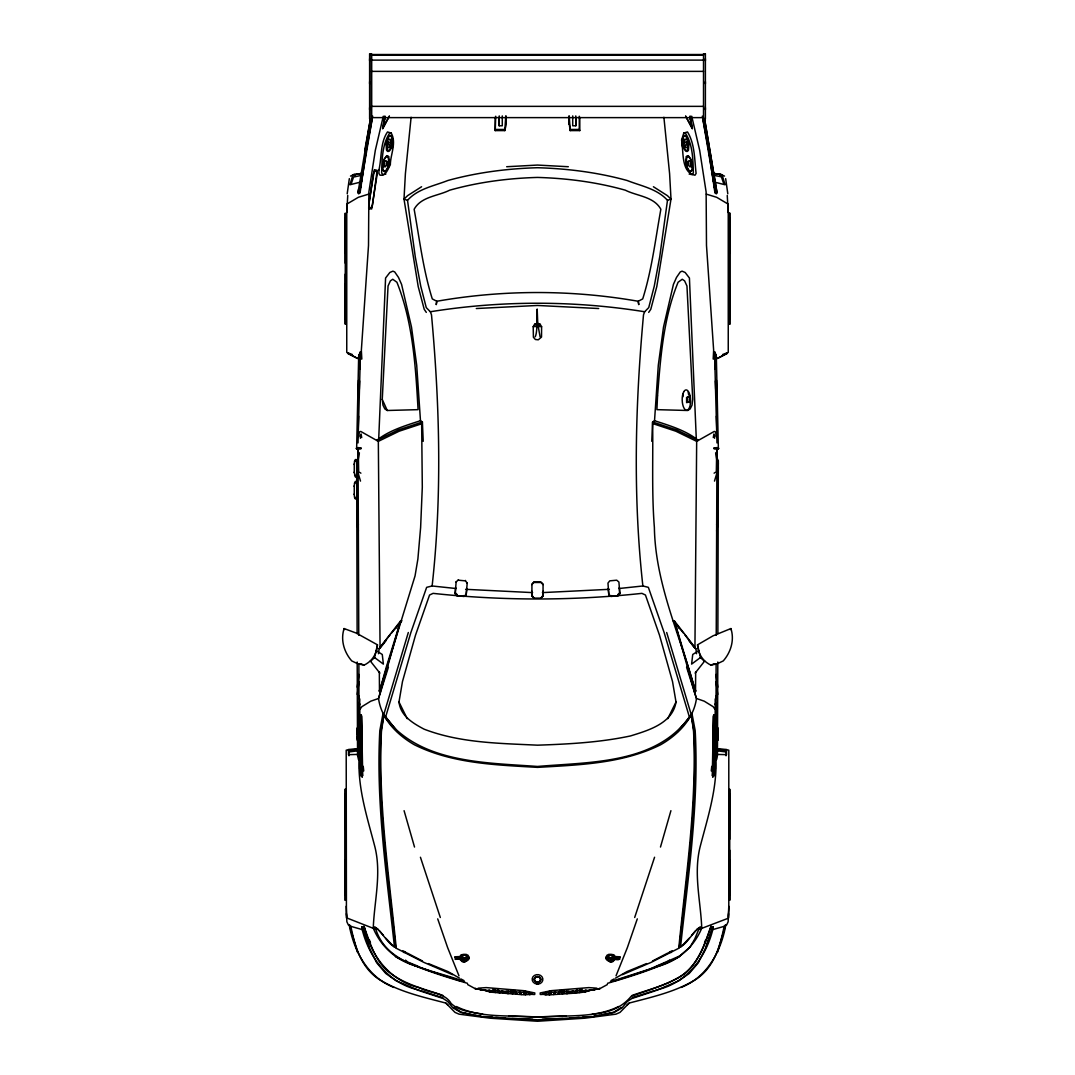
<?xml version="1.0" encoding="UTF-8"?>
<svg xmlns="http://www.w3.org/2000/svg" width="1075" height="1075" viewBox="0 0 1075 1075"><rect width="100%" height="100%" fill="white"/><g stroke="black" fill="none" stroke-linecap="round" stroke-linejoin="round"><path stroke-width="1.5" d="M345.29 274.098L345.277 324.26L345.277 213.078L345.29 263.241M346.204 906.292L346.862 921.759L348.381 924.997M358.015 442.913L360.474 351.713L358.674 355.879L356.631 449.175M360.998 748.093L360.972 774.242L360.662 761.772M360.998 741.548L360.945 715.265L360.783 741.844M524.6 991.204L525.554 994.805L525.648 991.096M540.093 336.811L537.796 324.139C536.116 286.044 538.857 331.355 535.135 336.811M563.555 990.102L562.386 993.932L562.279 990.209M567.936 991.244L566.659 993.609L566.525 989.9M606.569 958.336L606.569 957.489L606.569 958.336L619.415 958.927C617.749 961.587 612.199 956.777 610.681 960.177L608.41 960.445L606.569 959.29L605.897 957.408L606.488 959.558L608.41 960.781L610.788 960.499L612.562 958.927L619.523 959.303L619.63 956.777L612.522 956.454L611.232 954.748L608.88 955.93L607.778 958.242L608.41 960.566L610.466 961.789L612.992 961.359M714.808 772.401L714.848 716.272M715.157 723.851L715.211 698.925M716.192 362.141L716.205 358.983L727.426 353.258L717.791 358.311M729.71 850.164L729.723 900.339L729.723 789.144L729.71 839.32M345.277 319.114L345.317 297.735M345.277 895.179L345.317 873.814M716.985 442.913L714.526 351.713L716.326 355.879L718.369 449.175M717.804 662.025L717.442 755.308L716.367 759.904L716.299 758.923M717.872 633.524L718.342 460.584M729.683 239.604L729.723 218.225M729.683 815.67L729.723 794.304M345.277 318.509L345.357 298.339M345.277 302.505L345.317 283.934M345.277 878.584L345.317 860M345.277 894.588L345.357 874.418M359.668 769.001L359.843 716.555L360.703 715.56L360.367 770.977L360.73 717.374M502.28 115.912L502.28 125.775L499.203 125.775L499.243 115.925M531.923 596.262L531.923 584.074L534.033 582.032L540.967 582.032L543.077 584.074L543.009 596.262L540.967 598.117L534.033 598.143L531.923 596.262L531.923 591.29M713.921 747.931L713.585 776.432L714.055 715.023L713.948 741.347M716.031 724.12L716.111 663.745M716.232 635.231L716.877 472.086M716.931 447.455L716.85 469.869L718.328 463.836L716.931 456.297M729.643 238.999L729.723 218.83M729.683 253.404L729.723 234.834M729.683 829.483L729.723 810.899M729.643 815.065L729.723 794.895M358.969 724.12L358.889 663.745M345.277 300.946L345.357 285.52M345.277 877.025L345.357 861.586M378.454 653.721L379.139 648.588L400.599 620.933L378.534 698.481C381.343 719.054 397.078 734.843 414.426 744.787C452.575 763.707 495.83 764.903 537.5 767.375C579.17 764.903 622.425 763.707 660.574 744.787C677.922 734.843 693.657 719.054 696.466 698.481L694.571 692.367L695.525 691.346L695.673 671.62M729.643 251.819L729.723 236.392M729.643 827.898L729.723 812.458M358.701 758.923L358.633 759.904L359.05 706.275M541.598 326.666L541.518 337.08L538.266 339.808L535.363 339.485L533.402 337.241L533.2 326.666L534.638 324.22L537.339 323.279L540.093 324.22L541.598 326.666L538.79 326.357L538.064 323.615L537.03 324.059L536.747 326.464L533.2 326.666M716.138 436.504L715.735 432.123L714.297 431.411L696.667 441.341L694.934 648.212L695.955 648.897L696.546 653.721M713.168 765.185L712.779 777.212L713.625 715.13L713.262 755.174M714.096 774.712L714.647 716.017M360.313 738.686L360.3 768.638M382.875 164.166L382.996 162.621L384.407 162.997L384.286 164.542L382.875 163.373M354.266 463.916L354.266 472.772M354.266 485.792L354.266 494.648M728.796 906.292L728.286 916.545M385.992 142.975L386.583 144.453L386.207 141.698L388.962 142.33M714.593 438.264L714.445 435.254M713.558 775.68L714.378 716.205M358.177 403.3L358.526 380.254M358.862 436.504L359.265 432.123L360.703 431.411L378.333 441.341L399.161 431.209L421.655 423.778L422.394 421.978L420.473 420.701C405.382 425.646 389.069 430.39 376.653 440.428L398.287 429.973L422.394 421.978L423.214 441.301M462.478 956.454L460.96 957.758L456.23 957.973L455.249 957.046L460.933 957.462L463.621 954.802L465.918 954.304L468.015 955.258L469.103 957.408L468.512 959.558L466.59 960.781L464.212 960.499L462.452 958.658L455.477 959.303L455.37 956.777L462.478 956.454L463.768 954.748L466.12 955.93L467.222 958.242L466.59 960.566L464.534 961.789L462.008 961.359M716.931 460.288L715.614 452.844M356.752 448.53L358.244 448.826L358.687 471.871L360.891 473.161M358.015 436.248L358.58 416.119M359.332 389.284L359.574 380.899M359.897 369.168L360.474 351.713M726.015 755.779L726.404 750.874L716.743 749.423M651.786 441.301L652.606 421.978L676.712 429.973L698.347 440.428C685.931 430.39 669.617 425.646 654.527 420.701L652.606 421.978C653.237 456.835 651.571 492.431 654.379 527.503C655.347 584.639 680.798 637.085 695.525 691.346L695.646 690.271M346.755 212.622L347.749 195.422M378.736 438.103L385.576 278.022L389.835 272.486L392.899 271.155L394.713 271.935L398.489 277.417L401.58 284.405L411.497 327.096L416.697 365.204L420.473 420.701M654.527 420.701L658.303 365.204L663.503 327.096L673.42 284.405L676.511 277.417L680.287 271.935L682.101 271.155L685.165 272.486L689.424 278.022L696.264 438.103M360.461 719.229L360.703 716.407L361.576 716.407L362.718 775.68L361.348 772.67M717.361 470.003L717.818 460.06M691.695 116.194L699.677 150.312L706.127 191.995L706.49 245.409L713.652 350.302L713.182 359.023L715.963 358.983M382.257 399.416L388.048 285.99L390.386 280.871L392.765 279.258L396.903 282.241C413.042 322.446 415.608 366.777 418.081 409.656L387.255 410.489L384.85 408.93L382.982 405.181L382.257 399.416L387.255 410.489M619.523 959.303L613.503 958.309M358.257 749.423L348.596 750.874L348.985 755.779M550.4 991.204L549.446 994.805L549.352 991.096M551.273 991.204L550.749 994.375L549.352 994.133M347.198 193.769L349.335 178.652M559.981 990.451L559.403 993.73L558.019 994.294L559.04 991.929M713.276 437.552L713.948 433.937M726.042 751.694L726.485 749.463L716.743 748.805M564.415 990.102L563.811 993.367L562.279 993.26M348.596 750.874L348.448 754.677L358.808 754.381M456.163 581.588L455.182 593.736L457.077 595.778L463.97 596.45L466.187 594.771L467.249 582.623M543.009 596.262L543.077 591.29M386.463 143.459L386.678 150.057L387.981 151.105L391.475 147.409L392.469 143.607L392.456 139.737L391.502 136.874L390.037 135.799L388.559 136.807L386.745 142.182L388.572 136.458L390.144 135.396L391.703 136.538L392.711 139.548L392.724 143.607L391.676 147.611L389.862 150.487L387.954 151.508L386.583 150.393L386.355 143.459M382.673 167.727L383.829 159.678L386.772 155.66L388.317 156.789L389.352 159.812L388.344 167.875L384.581 171.758L383.211 170.656L382.781 167.525M455.182 593.736L455.692 587.487M466.765 588.509L466.187 594.771M697.541 644.825C698.199 654.057 702.916 661.286 710.924 665.129L717.092 663.853L723.273 660.91C730.933 652.135 734.628 639.867 730.892 628.566L713.034 635.836L697.541 644.825L700.43 657.537L703.923 660.789M576.778 989.202L575.232 992.964L575.085 992.292L576.818 992.453L577.638 989.202M711.771 766.341L711.274 770.95M714.7 768.638L714.539 719.229L714.297 716.407L713.424 716.407L712.282 775.68L713.652 772.67M581.293 988.96L579.734 992.561L579.573 988.839M582.166 988.96L581.293 992.171L579.573 991.889M612.522 956.454L619.751 957.046L618.77 957.973L614.04 957.758L611.232 954.748L613.637 955.124L615.061 957.005L614.806 959.478M682.921 396.823L683.203 393.719M388.72 144.923L388.344 142.169M482.729 1014.115C471.912 1012.126 459.67 1011.454 451.218 1003.593C444.754 992.386 429.637 993.192 419.344 987.723C390.118 980.911 370.902 956.024 364.573 927.591L361.993 926.919L361.872 928.222C368.792 957.704 388.639 983.652 419.317 990.142M359.037 358.983L361.818 359.023L361.348 350.302L368.51 245.409L368.873 191.995L375.323 150.312L383.305 116.194M613.879 959.357L612.562 958.927M615.558 958.107L615.451 959.102L616.472 958.806L616.58 957.798L613.61 957.314M619.415 958.927L619.63 956.777M613.771 959.034L613.879 958.027M622.479 974.649L651.222 962.34L678.768 948.257C685.783 876.246 696.963 804.194 693.577 731.685L691.453 715.332L666.688 632.503M614.04 957.758L612.79 956.683M618.77 957.973L619.751 957.046M411.107 117.269L405.396 173.707L403.998 199.09L418.202 286.568L424.208 309.277L426.305 312.382M531.977 584.572L534.033 582.032M354.199 464.521L354.669 460.664L355.502 459.482L356.564 460.664M354.199 486.397L354.669 482.541L355.502 481.358L356.564 482.541M452.521 974.649L423.778 962.34L396.232 948.257L395.587 946.833L394.485 947.115C386.678 875.225 375.874 803.038 379.824 730.583L382.996 713.733L397.965 732.209L385.629 716.931L410.811 632.718L426.654 587.326L432.123 585.982C442.174 495.992 439.729 404.858 431.492 314.8L430.336 311.75L426.264 307.625L420.742 286.178L415.273 256.831L407.519 200.326C417.826 188.743 434.018 185.975 447.845 180.506C477.058 172.457 507.239 168.587 537.5 167.727C567.761 168.587 597.942 172.457 627.155 180.506C640.982 185.975 657.174 188.743 667.481 200.326L659.727 256.831L654.258 286.178L648.736 307.625L644.664 311.75L643.508 314.8C635.271 404.858 632.826 495.992 642.877 585.982L648.346 587.326L664.189 632.718L689.371 716.931C655.817 764.244 589.302 761.973 537.5 766.462C484.274 762.524 418.148 763.317 383.547 715.332L408.312 632.503M357.276 687.18L358.929 674.468M358.257 506.231L356.806 516.376L358.365 524.694M358.956 681.94L357.29 694.41M436.316 304.561L436.773 301.269C503.342 289.618 571.658 289.618 638.227 301.269L642.716 298.904C651.88 269.731 655.441 239.255 660.856 209.262C653.882 196.497 637.085 196.12 625.341 190.194C596.746 182.145 567.157 178.275 537.5 177.429C507.843 178.275 478.254 182.145 449.659 190.194C437.915 196.12 421.118 196.497 414.144 209.262C419.559 239.255 423.12 269.731 432.284 298.904L436.773 301.269L436.181 304.44M395.587 946.833C388.035 875.131 377.204 803.186 381.02 730.933L383.842 715.332L381.423 731.685C378.037 804.194 389.217 876.246 396.232 948.257M679.413 946.833C686.965 875.131 697.796 803.186 693.98 730.933L691.158 715.332L692.004 713.733L695.176 730.583C699.126 803.038 688.322 875.225 680.515 947.115L679.413 946.833L678.768 948.257M360.555 435.254L360.407 438.264M358.284 512.883L356.833 522.867L358.392 531.09M360.179 746.547L360.434 758.668M357.357 733.123L357.088 731.551M359.144 757.956C357.558 788.338 367.422 817.968 374.947 847.06C381.598 874.056 374.275 901.173 373.253 928.168C381.383 947.586 397.616 961.467 418.054 966.653M469.103 957.408L468.431 959.29L466.59 960.445L464.319 960.177L462.707 958.604L455.477 959.303L468.485 958L461.256 957.825M715.95 698.522L716.461 695.283M372.084 119.486L359.52 192.949L357.962 192.842L370.203 120.36M715.91 705.576L716.38 702.687M360.972 184.685L360.447 187.923L358.62 189.079L357.962 192.842M361.509 181.46L362.033 178.235M362.557 174.997L363.095 171.772M537.003 310.984L537.016 325.698L534.638 324.22M512.721 990.209L512.614 993.932L511.445 990.102M398.986 702.029L402.467 681.604L415.501 635.191L429.557 595.026L433.077 593.36C502.361 600.844 572.639 600.844 641.923 593.36L645.443 595.026L659.499 635.191L672.533 681.604L676.014 702.029C672.574 723.448 648.346 730.395 630.528 735.932C599.957 742.462 568.662 744.115 537.5 745.177C499.418 743.309 460.127 743.04 424.074 729.159C412.867 723.233 400.572 715.91 398.986 702.029L407.223 718.678M688.175 147.423L687.691 150.325L686.334 151.414M710.736 928.787L711.193 926.166C704.434 945.906 696.99 967.634 677.438 978.223C662.858 986.286 646.599 990.532 631.092 996.391C621.552 1008.081 607.294 1013.201 592.271 1014.115M364.68 150.782L370.432 118.828M714.566 752.379L714.754 751.532M692.219 167.525L691.789 170.656L690.419 171.758L686.656 167.875L685.648 159.812L686.683 156.789L688.228 155.66L691.171 159.678L692.327 167.727M372.662 116.127L366.279 150.661L360.071 192.788L358.607 193.89M358.069 456.297L356.672 463.836L358.15 469.869L358.069 447.455M358.083 460.705L356.672 468.095L357.37 470.85M716.635 524.694L718.194 516.376L716.743 506.231M716.608 531.09L718.167 522.867L716.716 512.883M344.107 628.566C340.372 639.867 344.067 652.135 351.727 660.91L357.908 663.853L364.076 665.129C372.084 661.286 376.801 654.057 377.459 644.825L356.268 633.081L344.107 628.566L344.752 629.587M508.475 989.9L508.341 993.609L507.064 991.244M467.034 583.093L465.327 580.393M359.641 704.703L359.789 698.925M723.609 183.287L721.446 177.012L719.954 176.448L720.384 174.405L711.583 173.035M371.077 660.789L374.57 657.537L377.459 644.825M463.97 596.45L464.198 595.416M383.802 124.431L384.447 121.515M457.077 595.778L457.305 594.771L455.33 592.701M384.998 116.248L382.888 127.992L389.231 116.208M495.226 117.215L495.226 130.599L504.82 130.599L505.761 115.858M504.82 130.599L506.258 124.283L506.258 116.315M384.756 120.198L385.361 117.565M384.783 116.248L382.66 128.812L389.392 116.167M495.427 988.839L495.266 992.561L493.707 988.96M717.63 470.85L718.328 468.095L716.918 460.705M554.673 991.956L553.638 994.509L555.023 993.945L555.533 991.956M491.073 991.284L490.267 991.728L489.609 990.183M392.308 147.571L392.993 144.923M579.774 117.215L579.774 130.599L570.18 130.599L569.239 115.858M717.442 952.369L725.692 924.782L724.16 926.354C720.102 946.175 714.136 967.03 696.466 979.016C676.054 991.835 652.162 996.982 629.144 1003.082L620.006 1012.381L615.921 1014.168L584.867 1018.2L537.5 1021.25L490.133 1018.2L459.079 1014.168L454.994 1012.381L445.856 1003.082C422.838 996.982 398.946 991.835 378.534 979.016C360.864 967.03 354.898 946.175 350.84 926.354L349.308 924.782L357.558 952.369M467.007 958.161L466.429 960.311L464.521 961.453L462.183 961.063L460.49 959.303M380.429 692.367L379.475 691.346L386.328 666.97L400.599 620.933M660.48 847.046L670.921 810.684M714.499 481.103L716.823 473.228M654.567 857.245L634.68 917.486M351.391 183.287L353.554 177.012L362.141 175.265M359.386 452.844L358.069 460.288M725.692 925.494C720.976 951.59 706.92 977.444 681.039 987.441M379.354 690.271L379.475 691.346L415.044 575.918L417.893 558.973L420.621 527.503L422.3 487.15L421.655 423.778M388.424 667.158L378.534 698.481L370.741 701.196L361.953 706.624L359.843 709.272L360.421 708.707M456.082 582.072L458.42 579.747M637.3 918.856L627.37 947.599L616.042 975.777M361.993 926.919L368.967 946.941L376.68 962.783L385.777 973.466L396.178 980.803L419.317 990.68L443.142 998.514L447.738 1001.524L452.736 1007.665L460.732 1012.395L482.554 1016.802L537.5 1019.812L592.446 1016.802L614.268 1012.395L622.264 1007.665L627.263 1001.524L631.858 998.514L655.683 990.68L678.822 980.803L689.223 973.466L698.32 962.783L706.033 946.941L712.953 927.026M568.809 991.244L567.519 993.609L566.525 992.937M706.033 946.941L713.007 926.919L710.427 927.591C703.762 946.726 696.734 968.226 677.438 978.183C663.275 986.084 647.432 990.115 632.194 995.369M704.528 942.936L705.59 939.926M610.385 981.73L649.354 969.207L679.642 956.011L690.056 947.102L694.799 938.905L699.61 927.389L696.466 929.633M572.303 990.975L570.933 993.3L570.798 992.628L572.491 992.762L573.177 990.975M455.477 959.303L461.229 959.034L461.39 957.314M461.229 959.034L461.498 958.309M585.391 990.183L584.733 991.728L583.927 991.284M586.251 990.183L584.961 991.943L577.638 992.937L548.801 994.913L542.284 994.294L545.455 992.655L590.336 990.263L585.082 992.077M538.064 324.502L537.03 324.059M495.226 130.599L495.723 116.234M383.882 159.879L386.678 156.05L388.142 157.138L389.163 163.87L386.382 170.401L384.581 171.368L383.291 170.32M667.777 718.678L676.014 702.029M605.897 957.408L606.985 955.258L609.055 954.264L611.379 954.802M374.382 926.892C381.746 931.058 386.503 942.09 394.485 947.115M360.474 352.694L358.674 355.879L360.394 352.949M730.248 629.587L730.892 628.566M726.619 924.997L728.138 921.759L728.796 910.108L728.796 750.202L727.493 749.907M710.924 665.129L714.163 663.759M648.695 312.382L650.792 309.277L656.798 286.568L671.002 199.09L669.604 173.707L663.893 117.269M354.548 461.726L355.274 460.705M354.548 483.602L355.274 482.581M390.386 634.398L379.139 648.588M459.791 956.817L461.336 954.775L463.983 954.318L466.483 955.648L467.665 958.147L466.993 960.66L464.776 961.991L462.035 961.52L460.073 959.478M460.248 957.019L461.578 955.258L463.849 954.869M386.274 640.324L380.066 648.212L378.333 441.341M395.6 628.485L401.808 620.597L391.434 633.148M695.135 673.125L704.663 661.031M608.813 594.771L607.966 583.093L609.767 580.849L616.727 580.191L618.918 582.072L619.818 593.736L617.923 595.778L611.03 596.45L608.813 594.771L608.235 588.509M695.579 930.708L691.588 935.411M691.453 715.332L677.035 732.209L691.453 715.332L689.371 716.931M716.232 756.666L717.442 755.308M356.564 497.9L355.502 499.082L354.669 497.9L354.199 494.043M689.088 938.3L682.84 945.006L678.728 947.196M717.831 727.963L717.912 732.008M619.308 587.487L619.67 592.701L617.695 594.771L617.923 595.778M614.51 959.303L612.817 961.063L610.479 961.453L608.571 960.311L607.993 958.161M614.927 959.478L612.965 961.52L610.224 961.991L608.007 960.66L607.335 958.147L608.517 955.648L611.017 954.318L613.664 954.775L615.209 956.817M626.806 1005.313L629.238 1003.056M543.077 595.214L540.967 598.117M669.497 960.177L667.279 962.044L656.973 966.21M537.728 325.416L540.093 324.22M689.72 171.678L691.05 170.589M680.515 947.115C688.497 942.09 693.254 931.058 700.618 926.892M691.709 170.32L690.419 171.368L688.618 170.401L685.837 163.87L686.858 157.138L688.322 156.05L691.118 159.879M368.671 194.132L358.338 197.303L346.755 204.156L346.755 352.372L352.385 354.548M700.43 657.537L691.615 664.108L692.73 654.487L698.508 650.805M686.052 156.869L687.557 155.741M389.257 136.538L390.816 135.477M714.754 750.337L714.566 747.353M570.18 130.599L569.239 123.947M607.388 984.539L600.132 988.503L588.979 990.465M421.588 186.741L407.627 195.637L403.998 199.09L407.519 200.326M621.337 1007.436L613.919 1012.139L601.758 1015.042M618.622 1006.522C593.911 1018.777 564.308 1014.746 537.5 1017.165C510.692 1014.746 481.089 1018.777 456.378 1006.522M615.491 978.142L627.021 971.585L646.612 963.576M714.109 473.161L716.313 471.871L716.756 448.826L718.248 448.53M672.077 950.757L669.147 952.329L671.445 952.423M679.642 956.602C656.879 968.521 632.046 976.087 607.456 983.343M611.07 980.561L614.134 978.949M652.512 961.01L667.763 953.055M385.871 174.056L382.848 174.661L381.652 172.941C381.961 159.691 382.243 144.09 389.755 132.897L391.354 133.031M699.167 929.351L727.117 918.682L728.568 917.795L728.568 913.683M686.602 397.616L690.016 396.326L690.043 401.338L686.616 402.641L686.602 397.616L690.016 396.326M350.49 176.085L352.479 175.198M363.417 173.035L352.842 175.144L349.912 184.779L360.783 182.011M587.797 990.747L593.884 989.739L596.786 988.18L588.831 987.603L551.582 990.639L540.188 992.951L540.295 994.483L542.217 994.469M656.946 966.653C677.384 961.467 693.617 947.586 701.747 928.168C700.725 901.173 693.402 874.056 700.053 847.06C707.578 817.968 717.442 788.338 715.856 757.956M463.621 954.802L461.363 955.124L459.939 957.005L460.194 959.478M655.683 990.142C686.361 983.652 706.208 957.704 713.128 928.222L713.007 926.919M643.576 971.397L615.518 980.655M645.067 970.873L655.454 967.178M667.481 200.326L671.002 199.09L667.373 195.637L653.412 186.741M357.169 736.267L357.357 739.157M632.194 997.707L654.111 990.639M461.121 959.357L462.438 958.927M461.121 958.027L458.42 957.798L458.528 958.806L468.431 958.336M722.615 354.548L728.245 352.372L728.245 204.156L716.662 197.303L706.329 194.132M690.593 162.997L690.714 164.542L690.593 162.997L692.004 162.621L691.816 164.26L692.125 163.373M711.663 929.902L724.16 926.354M686.038 142.33L688.793 141.698L688.417 144.453L689.008 142.975M686.28 144.923L689.021 144.292M690.714 164.542L692.125 164.166M538.521 327.243L537.07 327.243M347.507 749.907L346.204 750.202L346.432 917.795L375.833 929.351C387.699 966.438 433.534 969.408 464.615 981.73M593.884 989.739L600.132 988.503L591.263 990.102M361.778 173.411L353.339 174.526M348.878 750.565L353.433 750.095M537.406 323.696L538.253 324.059M358.257 748.805L348.515 749.463L348.582 750.605L358.486 749.1M593.83 1016.238L600.173 1015.27M430.336 311.75C501.232 300.409 573.768 300.409 644.664 311.75M348.985 751.962L358.324 750.74M642.877 585.982L619.227 588.495M547.793 994.294L551.166 993.958M566.243 993.112L571.242 992.668M683.646 133.031L685.245 132.897C692.757 144.09 693.039 159.691 693.348 172.941L692.152 174.661L689.129 174.056M609.391 589.315L542.405 592.607M537.755 982.308L537.89 982.241A3.198 2.835 0 0 0 540.188 977.968A3.198 2.835 0 0 0 534.799 977.914A3.198 2.835 0 0 0 537.097 982.295L537.755 982.308A3.198 2.835 0 0 0 540.188 977.914A3.198 2.835 0 0 0 534.799 977.968A3.198 2.835 0 0 0 537.097 982.241L537.231 982.308M569.522 1018.186L579.264 1017.447M582.516 1017.205L592.244 1016.48M476.306 308.525L537.5 305.461L598.694 308.525M358.244 448.826L361.119 448.638M704.568 118.828L717.038 192.842L715.48 192.949L702.916 119.486M506.674 166.732L537.5 165.066L568.326 166.732M455.249 957.046L462.21 956.683M349.093 749.826L358.942 749.382M461.403 958.322L468.485 958M403.555 952.423L405.853 952.329L402.923 950.757M542.297 1019.288L563.072 1018.536M566.27 1016.117L537.5 1017.111L508.73 1016.117M371.466 71.38L703.534 71.38M358.177 448.114L361.066 448.114M371.466 54.637L703.534 54.637L371.466 54.637L371.466 117.618L703.534 117.632M371.466 55.053L703.534 55.053M369.612 58.722L369.612 60.818M705.388 58.722L705.388 60.818M371.466 60.119L703.534 60.119M369.612 81.687L369.612 83.783M705.388 81.687L705.388 83.783M371.466 106.358L703.534 106.358M369.612 107.621L369.612 109.731M705.388 107.621L705.388 109.731M575.797 117.39L575.797 125.775L572.72 125.775L572.72 115.912M495.723 129.47L504.524 129.47M570.476 129.47L579.277 129.47L579.774 130.599M356.483 448.114L360.945 448.114M714.055 448.114L718.517 448.114M356.215 448.53L360.972 448.53M714.028 448.53L718.785 448.53M533.979 582.489L540.967 582.489L542.996 584.572M357.357 728.931L357.357 730.718M357.357 729.616L357.357 727.762L357.303 740.406M357.357 730.006L357.357 731.806M717.643 732.344L717.643 734.01M357.357 734.83L357.357 734.077M717.643 740.339L717.643 727.788M360.434 751.344L360.179 750.673M360.434 752.285L360.246 753.132M714.566 753.226L714.566 753.709M714.566 754.798L714.566 756.289M714.566 755.174L714.821 753.938M714.566 755.873L714.566 757.364M714.566 756.948L714.566 758.439M360.434 758.614L360.246 746.063M495.427 991.889L493.707 992.171L492.834 988.96M508.475 992.937L507.481 993.609L506.191 991.244M512.721 993.26L511.189 993.367L510.585 990.102M525.648 994.133L524.251 994.375L523.727 991.204M713.934 448.114L716.823 448.114M532.595 592.607L465.609 589.315M511.928 1018.536L532.703 1019.288M716.058 749.382L725.907 749.826M606.649 958.027L616.472 958.806M614.067 957.462L618.797 957.677M606.569 957.489L613.744 957.825M606.515 958L613.597 958.322M716.192 754.381L726.552 754.677L726.404 750.874M713.881 448.638L716.756 448.826M482.756 1016.48L492.484 1017.205M495.736 1017.447L505.478 1018.186M721.567 750.095L726.122 750.565M455.773 588.495L432.123 585.982M503.758 992.668L508.757 993.112M458.273 580.191L465.233 580.849M523.834 993.958L527.207 994.294M532.783 994.469L534.705 994.483L534.812 992.951L523.418 990.639L486.169 987.603L478.214 988.18L481.116 989.739L487.203 990.747M721.661 174.526L713.222 173.411M716.676 750.74L726.015 751.962M489.918 992.077L523.794 994.792L532.716 994.294L529.545 992.655L484.664 990.263L489.918 992.077L488.749 990.183M712.859 175.265L719.954 176.448M716.514 749.1L726.418 750.605M474.828 1015.27L481.17 1016.238M486.021 990.465L474.868 988.503L467.612 984.539M611.151 954.869L613.422 955.258L614.752 957.019M483.737 990.102L474.868 988.503L481.116 989.739M385.979 144.292L388.102 144.762M473.242 1015.042L461.081 1012.139L453.663 1007.436M360.837 663.759L364.076 665.129M467.544 983.343C442.954 976.087 418.121 968.521 395.358 956.602M350.84 926.354L363.337 929.902M714.217 182.011L725.087 184.779L722.158 175.144L720.384 174.405M459.482 980.655L431.424 971.397M458.528 958.806L459.549 959.102L459.442 958.107M653.345 423.778L675.839 431.209L696.667 441.341M384.407 162.997L384.286 164.542M420.889 990.639L442.806 997.707M442.806 995.369C423.402 988.637 402.278 984.055 386.503 970.013C374.06 958.43 369.827 941.445 363.807 926.166L364.264 928.787M419.546 967.178L429.933 970.873M418.027 966.21L407.721 962.044L405.503 960.177M428.387 963.576L447.979 971.585L459.509 978.142M722.521 175.198L724.51 176.085M407.237 953.055L422.488 961.01M357.209 358.311L347.574 353.258L358.795 358.983L358.808 362.141M460.866 978.949L463.93 980.561M396.272 947.196L392.16 945.006L385.912 938.3M393.961 987.441C368.08 977.444 354.024 951.59 349.308 925.494M717.038 192.842L716.38 189.079L714.553 187.923L714.028 184.685M376.492 650.805L382.27 654.487L383.385 664.108L374.57 657.537M684.184 135.477L685.742 136.538M387.443 155.741L388.948 156.869M716.393 193.89L714.929 192.788L708.721 150.661L702.338 116.127M383.547 715.332L385.629 716.931M694.571 692.367L674.401 620.933L695.861 648.588M388.666 151.414L387.309 150.325L386.825 147.423M383.95 170.589L385.28 171.678M378.534 929.633L375.39 927.389L375.833 929.351M531.923 595.214L534.033 598.143M714.553 708.707L715.157 709.272L713.048 706.624L704.259 701.196L696.466 698.481L686.576 667.158M445.762 1003.056L448.194 1005.313M357.196 662.025L357.558 755.308L358.768 756.666M383.412 935.411L379.421 930.708M683.566 633.148L673.192 620.597L679.4 628.485M361.052 433.937L361.724 437.552M688.726 640.324L694.934 648.212L684.614 634.398M370.338 661.031L379.865 673.125M354.548 474.962L355.274 475.983M355.502 477.206L354.199 472.167M354.548 496.838L355.274 497.859M714.526 351.713L716.326 355.879L714.526 352.694M685.769 116.208L692.112 127.992L690.002 116.248M685.608 116.167L692.34 128.812L690.217 116.248M458.958 975.777L447.63 947.599L437.7 918.856M502.697 990.975L504.067 993.3L504.202 992.628L502.509 992.762L501.823 990.975M440.32 917.486L420.433 857.245M369.41 939.926L370.472 942.936M362.047 927.026L368.967 946.941M348.582 750.605L348.958 751.694M674.401 620.933L695.525 691.346M358.177 473.228L360.501 481.103M404.079 810.684L414.52 847.046M515.96 991.929L516.981 994.294L515.597 993.73L515.019 990.451M357.558 755.308L358.58 759.246M682.007 144.923L682.692 147.571M520.327 991.956L521.362 994.509L519.977 993.945L519.467 991.956M725.665 178.652L727.802 193.769M689.639 117.565L690.244 120.198M690.553 121.515L691.198 124.431M610.802 595.416L611.03 596.45M354.616 174.405L355.046 176.448M715.184 703.843L715.359 704.703M538.454 325.577L537.796 324.139M638.819 304.44L638.227 301.269L638.684 304.561M704.797 120.36L716.38 189.079M688.161 391.999L688.712 395.062M689.532 399.658L690.083 402.735M717.831 733.473L717.831 740.258M711.905 171.772L712.443 174.997M712.967 178.235L713.491 181.46M358.62 702.687L359.09 705.576M358.539 695.283L359.05 698.522M619.67 592.701L619.818 593.736M717.71 694.41L716.044 681.94M716.071 674.468L717.724 687.18M363.726 770.95L363.229 766.341M727.251 195.422L728.245 212.622M455.37 956.777L455.585 958.927M346.432 913.683L346.714 916.545M686.656 142.169L686.898 144.762M498.222 989.202L499.768 992.964L499.915 992.292L498.182 992.453L497.362 989.202M688.645 143.459L688.417 150.393L687.046 151.508L685.138 150.487L683.324 147.611L682.276 143.607L682.289 139.548L683.297 136.538L684.856 135.396L686.428 136.458L688.363 142.115L686.441 136.807L684.963 135.799L683.498 136.874L682.544 139.737L682.531 143.607L683.525 147.409L687.019 151.105L688.322 150.057L688.538 143.459M357.182 460.06L357.639 470.003M714.606 352.949L715.103 369.168M715.426 380.899L715.668 389.284M716.42 416.119L716.985 436.248M716.474 380.254L716.823 403.3M360.622 716.205L361.442 775.68M715.95 706.275L716.42 759.246M361.738 755.174L361.375 715.13L362.221 777.212L361.832 765.185M360.353 716.017L360.904 774.712M729.643 285.52L729.723 300.946M729.643 861.586L729.723 877.025M379.327 671.62L379.475 691.346M345.277 236.392L345.357 251.819M345.277 812.458L345.357 827.898M714.27 717.374L714.633 770.977L714.297 715.56L715.157 716.555L715.332 769.001M714.217 741.844L714.055 715.265L714.002 741.548M714.337 761.772L714.028 774.242L714.002 748.093M687.664 397.441L687.691 402.453M729.643 298.339L729.723 318.509M729.643 874.418L729.723 894.588M361.052 741.347L360.945 715.023L361.415 776.432L361.079 747.931M358.123 472.086L358.768 635.231M345.277 218.83L345.357 238.999M345.277 794.895L345.357 815.065M729.683 283.934L729.723 302.505M729.683 297.735L729.723 319.114M729.683 873.814L729.723 895.179M729.683 860L729.723 878.584M575.757 115.925L575.797 125.775M356.658 460.584L357.128 633.524M345.277 234.834L345.317 253.404M345.277 218.225L345.317 239.604M345.277 794.304L345.317 815.67M345.277 810.899L345.317 829.483M360.152 716.272L360.192 772.401M359.816 703.843L359.843 723.851M579.277 116.234L579.277 129.47M568.742 116.315L568.742 124.283M499.203 117.39L499.203 125.775M538.172 984.122A5.536 4.905 0 0 1 536.815 984.122M685.03 147.517A4.407 1.787 81 0 1 684.13 146.012M683.566 143.875A4.407 1.787 81 0 1 684.668 139.28M688.134 165.577A3.144 1.277 81 0 1 687.946 161.263M390.333 139.28A4.407 1.787 -81 0 1 391.434 143.875M390.87 146.012A4.407 1.787 -81 0 1 389.97 147.517M387.054 161.263A3.144 1.277 -81 0 1 386.866 165.577M345.277 789.144L345.277 900.339L345.277 789.144M729.723 213.078L729.723 324.26L729.723 213.078M681.577 140.046C683.727 150.406 680.703 172.658 694.974 175.212L696.103 173.451C694.49 159.691 694.907 143.768 687.489 131.943L683.794 133.045L681.577 140.046M368.779 204.169L368.698 208.631L371.668 208.98L377.15 174.419L377.218 170.361L374.422 169.675L368.779 204.169M376.962 171.745L372.541 204.841L371.722 207.569L370.203 207.542L368.886 207.22L369.007 203.941L373.334 174.11L374.275 171.059L376.962 171.745M378.978 169.863L378.897 173.451L380.026 175.212C386.073 176.219 387.914 168.788 390.333 164.798C390.413 154.491 396.782 142.841 391.206 133.045L387.511 131.943C380.16 142.572 381.813 157.528 378.978 169.863M545.818 991.701L545.146 994.765L546.328 994.671L546.678 991.701L545.818 991.701M657.537 395.828L656.919 409.656L687.745 410.489L690.15 408.93L692.018 405.181L692.743 399.416L686.952 285.99L684.614 280.871L682.235 279.258L678.097 282.241C663.396 318.025 660.534 357.572 657.537 395.828M529.061 994.214L528.322 991.701L529.182 991.701L529.854 994.765L529.061 994.214M537.836 984.068L537.164 984.068A5.388 4.784 0 0 1 532.891 976.906A5.388 4.784 0 0 1 542.096 976.906A5.388 4.784 0 0 1 537.863 984.149M371.48 53.75L369.612 53.75L369.612 118.814L371.48 118.814L371.48 53.75M705.388 53.75L703.52 53.75L703.52 118.814L705.388 118.814L705.388 53.75M714.606 758.533L714.606 746.037L714.566 758.533M535.941 981.771A3.091 2.741 0 0 0 540.591 979.392A3.091 2.741 0 0 0 535.941 977.014A3.091 2.741 0 0 0 535.941 981.771M683.673 391.878A10.186 4.192 88.1 0 0 684.95 409.414A10.186 4.192 88.1 0 0 690.526 398.973A10.186 4.192 88.1 0 0 683.673 391.878M684.614 141.483A4.407 1.787 81 0 0 687.153 147.799A4.407 1.787 81 0 0 687.691 141.08A4.407 1.787 81 0 0 684.614 141.483M688.47 162.338A3.144 1.277 81 0 0 690.284 166.853A3.144 1.277 81 0 0 690.674 162.043A3.144 1.277 81 0 0 688.47 162.338M388.828 147.342A4.407 1.787 -81 0 0 389.983 139.804A4.407 1.787 -81 0 0 386.745 143.217A4.407 1.787 -81 0 0 388.828 147.342M385.414 166.518A3.144 1.277 -81 0 0 386.234 161.143A3.144 1.277 -81 0 0 383.923 163.575A3.144 1.277 -81 0 0 385.414 166.518"/></g></svg>
